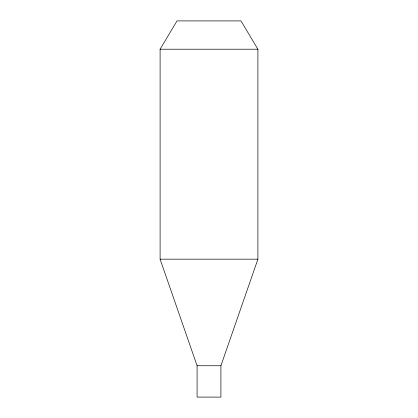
<?xml version="1.0" encoding="UTF-8"?>
<svg xmlns="http://www.w3.org/2000/svg" width="418" height="418" viewBox="0 0 418 418"><rect width="100%" height="100%" fill="white"/><g stroke="black" fill="none" stroke-linecap="round" stroke-linejoin="round"><path stroke-width="0.63" d="M220.913 365.745L257.901 259.17L257.901 49.219L240.977 20.9L177.023 20.9L160.099 49.219L160.099 259.17L197.087 365.745L197.087 397.1L220.913 397.1L220.913 365.745L197.087 365.745M160.099 49.219L257.901 49.219M160.099 259.17L257.901 259.17"/></g></svg>
